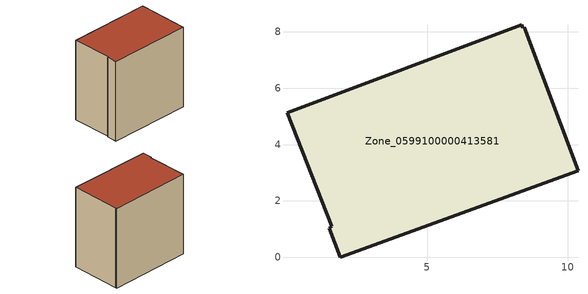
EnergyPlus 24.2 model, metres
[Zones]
Zone_0599100000413581
 floor ground (C_G): 8.4,8.15 8.45,8.17 10.36,3.07 1.91,0 1.53,1.02 1.61,1.1 0.02,5.12 8.37,8.25 z3.53
 wall outside (C_F): 1.91,0 10.36,3.07 8.45,8.17 8.4,8.15 8.37,8.25 0.02,5.12 1.61,1.1 1.53,1.02 1.91,0 z3.53:12.41
 roof outside (C_R): 8.4,8.15 8.37,8.25 0.02,5.12 1.61,1.1 1.53,1.02 1.91,0 10.36,3.07 8.45,8.17 z12.41
[BUILDING]
Pand.0599100000413581: North Axis=0; Terrain=City; Loads Convergence Tolerance Value=0.04; Temperature Convergence Tolerance Value=0.4; Solar Distribution=FullExterior; Maximum Number of Warmup Days=25; Minimum Number of Warmup Days=1
[Site:Location]
Rotterdam.The.Hague.AP_ZH_NLD Design_Conditions: Latitude=51.96; Longitude=4.45; Time Zone=1; Elevation=-4.5
[SITE:GROUNDTEMPERATURE:BUILDINGSURFACE]
18, 18, 18, 18, 18, 18, 18, 18, 18, 18, 18, 18
[MATERIAL] Thermal Absorptance=0.9; Solar Absorptance=0.7; Visible Absorptance=0.7
Name | Roughness | Thickness | Conductivity | Density | Specific Heat
G.TC.1992-2005 | MediumSmooth | 0.15 | 0.06 | 540 | 1210
F.TC.1992-2005 | Rough | 0.3 | 0.12 | 1920 | 840
R.TC.1992-2005 | MediumRough | 0.2 | 0.08 | 1500 | 1000
[CONSTRUCTION]
C_G: G.TC.1992-2005
C_F: F.TC.1992-2005
C_R: R.TC.1992-2005
[ZONE]
Zone_0599100000413581: Type=1; Multiplier=1; Ceiling Height=Autocalculate; Volume=Autocalculate; Floor Area=autocalculate; Part of Total Floor Area=Yes
[ZONEINFILTRATION:DESIGNFLOWRATE]
Infil_Zone_0599100000413581: Zone or ZoneList or Space or SpaceList=Zone_0599100000413581; Schedule=AlwaysOn; Design Flow Rate Calculation Method=Flow/Area; Flow Rate per Floor Area=0.0015; Constant Term Coefficient=1; Temperature Term Coefficient=0; Velocity Term Coefficient=0; Velocity Squared Term Coefficient=0
[HVACTEMPLATE:ZONE:IDEALLOADSAIRSYSTEM]
Zone_0599100000413581: Maximum Heating Supply Air Temperature=50; Minimum Cooling Supply Air Temperature=13; Maximum Heating Supply Air Humidity Ratio=0.0156; Minimum Cooling Supply Air Humidity Ratio=0.0077; Heating Limit=NoLimit; Cooling Limit=NoLimit; Dehumidification Control Type=ConstantSensibleHeatRatio; Cooling Sensible Heat Ratio=0.7; Dehumidification Setpoint=60; Humidification Control Type=None; Humidification Setpoint=30; Outdoor Air Method=None; Outdoor Air Flow Rate per Person=0.00944; Outdoor Air Flow Rate per Zone Floor Area=0; Outdoor Air Flow Rate per Zone=0; Demand Controlled Ventilation Type=None; Outdoor Air Economizer Type=NoEconomizer; Heat Recovery Type=None; Sensible Heat Recovery Effectiveness=0.7; Latent Heat Recovery Effectiveness=0.65
[ZONECONTROL:THERMOSTAT]
ThermostatControl_Zone_0599100000413581: Zone or ZoneList=Zone_0599100000413581; Control Type Schedule=DualSetpointControlType; Control 1=Thermostat_Zone_0599100000413581; Temperature Difference Between Cutout And Setpoint=0
[THERMOSTATSETPOINT:DUALSETPOINT]
Thermostat_Zone_0599100000413581: Heating Setpoint Temperature Schedule=HeatingSetpoint_Zone_0599100000413581; Cooling Setpoint Temperature Schedule=CoolingSetpoint_Zone_0599100000413581
[SCHEDULE:COMPACT]
HeatingSetpoint_Zone_0599100000413581: Through: 12/31, For: AllDays, Until: 24:00, 21
CoolingSetpoint_Zone_0599100000413581: Through: 12/31, For: AllDays, Until: 24:00, 24
DualSetpointControlType: Through: 12/31, For: AllDays, Until: 24:00, 4
AlwaysOn: Through: 12/31, For: AllDays, Until: 24:00, 1
